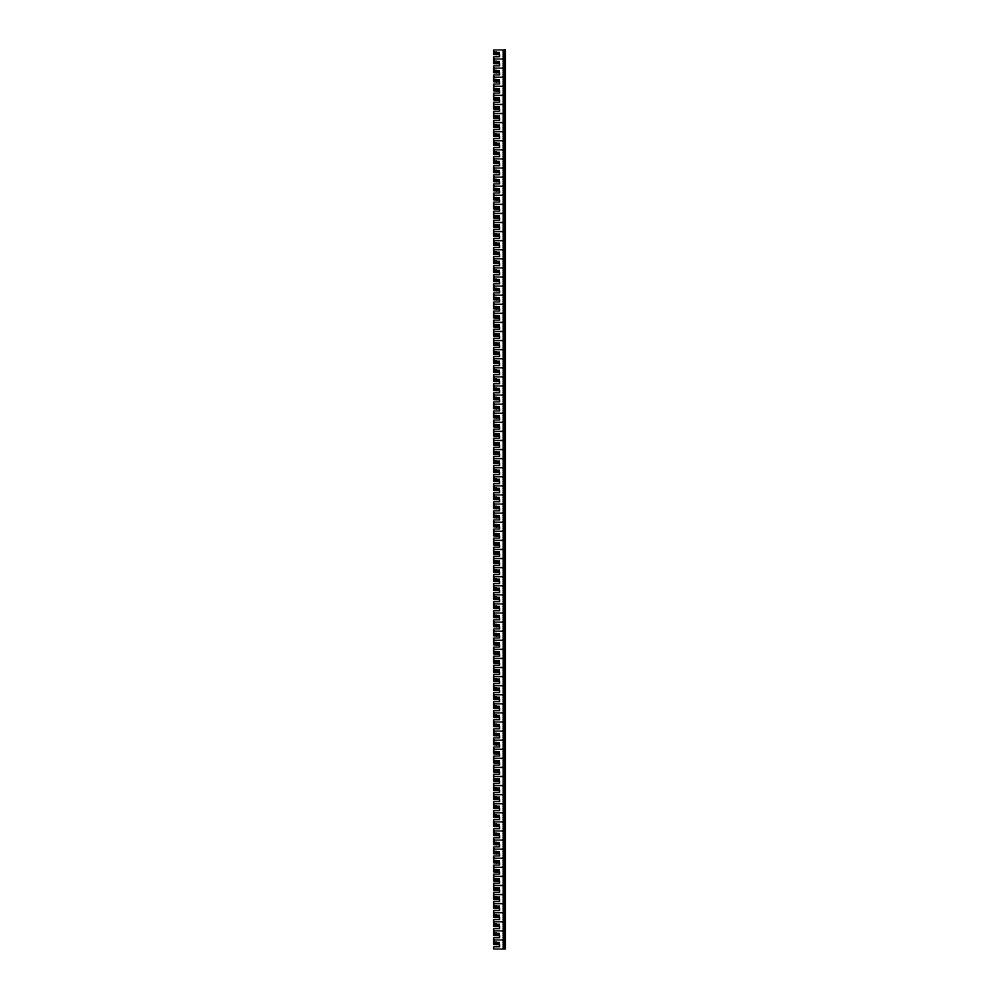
<?xml version="1.0" encoding="UTF-8"?>
<svg xmlns="http://www.w3.org/2000/svg" width="999" height="999" viewBox="0 0 999 999"><rect width="100%" height="100%" fill="white"/><g stroke="black" fill="none" stroke-linecap="round" stroke-linejoin="round"><path stroke-width="1.5" d="M493.681 52.223L496.59 52.223L496.59 54.495M493.681 59.028L505.319 59.028M493.681 61.301L496.59 61.301L496.59 63.574M493.681 68.119L505.319 68.119M493.681 70.38L496.59 70.38L496.59 72.652M493.681 77.198L505.319 77.198M493.681 79.47L496.59 79.47L496.59 81.731M493.681 86.276L505.319 86.276M493.681 88.549L496.59 88.549L496.59 90.822M493.681 95.355L505.319 95.355M493.681 97.627L496.59 97.627L496.59 99.9M493.681 104.445L505.319 104.445M493.681 106.706L496.59 106.706L496.59 108.978M493.681 113.524L505.319 113.524M493.681 115.797L496.59 115.797L496.59 118.069M493.681 122.602L505.319 122.602M493.681 124.875L496.59 124.875L496.59 127.148M493.681 131.681L505.319 131.681M493.681 133.953L496.59 133.953L496.59 136.226M493.681 140.772L505.319 140.772M493.681 143.044L496.59 143.044L496.59 145.305M493.681 149.85L505.319 149.85M493.681 152.123L496.59 152.123L496.59 154.395M493.681 158.928L505.319 158.928M493.681 161.201L496.59 161.201L496.59 163.474M493.681 168.019L505.319 168.019M493.681 170.28L496.59 170.28L496.59 172.552M493.681 177.098L505.319 177.098M493.681 179.37L496.59 179.37L496.59 181.631M493.681 186.176L505.319 186.176M493.681 188.449L496.59 188.449L496.59 190.722M493.681 195.255L505.319 195.255M493.681 197.527L496.59 197.527L496.59 199.8M493.681 204.345L505.319 204.345M493.681 206.606L496.59 206.606L496.59 208.878M493.681 213.424L505.319 213.424M493.681 215.697L496.59 215.697L496.59 217.969M493.681 222.502L505.319 222.502M493.681 224.775L496.59 224.775L496.59 227.048M493.681 231.581L505.319 231.581M493.681 233.853L496.59 233.853L496.59 236.126M493.681 240.672L505.319 240.672M493.681 242.944L496.59 242.944L496.59 245.205M493.681 249.75L505.319 249.75M493.681 252.023L496.59 252.023L496.59 254.295M493.681 258.828L505.319 258.828M493.681 261.101L496.59 261.101L496.59 263.374M493.681 267.919L505.319 267.919M493.681 270.18L496.59 270.18L496.59 272.452M493.681 276.998L505.319 276.998M493.681 279.27L496.59 279.27L496.59 281.531M493.681 286.076L505.319 286.076M493.681 288.349L496.59 288.349L496.59 290.622M493.681 295.155L505.319 295.155M493.681 297.427L496.59 297.427L496.59 299.7M493.681 304.245L505.319 304.245M493.681 306.506L496.59 306.506L496.59 308.778M493.681 313.324L505.319 313.324M493.681 315.597L496.59 315.597L496.59 317.869M493.681 322.402L505.319 322.402M493.681 324.675L496.59 324.675L496.59 326.948M493.681 331.481L505.319 331.481M493.681 333.753L496.59 333.753L496.59 336.026M493.681 340.572L505.319 340.572M493.681 342.844L496.59 342.844L496.59 345.105M493.681 349.65L505.319 349.65M493.681 351.923L496.59 351.923L496.59 354.195M493.681 358.728L505.319 358.728M493.681 361.001L496.59 361.001L496.59 363.274M493.681 367.819L505.319 367.819M493.681 370.08L496.59 370.08L496.59 372.352M493.681 376.898L505.319 376.898M493.681 379.17L496.59 379.17L496.59 381.431M493.681 385.976L505.319 385.976M493.681 388.249L496.59 388.249L496.59 390.522M493.681 395.055L505.319 395.055M493.681 397.327L496.59 397.327L496.59 399.6M493.681 404.145L505.319 404.145M493.681 406.406L496.59 406.406L496.59 408.678M493.681 413.224L505.319 413.224M493.681 415.497L496.59 415.497L496.59 417.769M493.681 422.302L505.319 422.302M493.681 424.575L496.59 424.575L496.59 426.848M493.681 431.381L505.319 431.381M493.681 433.653L496.59 433.653L496.59 435.926M493.681 440.472L505.319 440.472M493.681 442.744L496.59 442.744L496.59 445.005M493.681 449.55L505.319 449.55M493.681 451.823L496.59 451.823L496.59 454.095M493.681 458.628L505.319 458.628M493.681 460.901L496.59 460.901L496.59 463.174M493.681 467.719L505.319 467.719M493.681 469.98L496.59 469.98L496.59 472.252M493.681 476.798L505.319 476.798M493.681 479.07L496.59 479.07L496.59 481.331M493.681 485.876L505.319 485.876M493.681 488.149L496.59 488.149L496.59 490.422M493.681 494.955L505.319 494.955M493.681 497.227L496.59 497.227L496.59 499.5M493.681 504.045L505.319 504.045M493.681 506.306L496.59 506.306L496.59 508.578M493.681 513.124L505.319 513.124M493.681 515.397L496.59 515.397L496.59 517.669M493.681 522.202L505.319 522.202M493.681 524.475L496.59 524.475L496.59 526.748M493.681 531.281L505.319 531.281M493.681 533.553L496.59 533.553L496.59 535.826M493.681 540.372L505.319 540.372M493.681 542.644L496.59 542.644L496.59 544.905M493.681 549.45L505.319 549.45M493.681 551.723L496.59 551.723L496.59 553.995M493.681 558.528L505.319 558.528M493.681 560.801L496.59 560.801L496.59 563.074M493.681 567.619L505.319 567.619M493.681 569.88L496.59 569.88L496.59 572.152M493.681 576.698L505.319 576.698M493.681 578.97L496.59 578.97L496.59 581.231M493.681 585.776L505.319 585.776M493.681 588.049L496.59 588.049L496.59 590.322M493.681 594.855L505.319 594.855M493.681 597.127L496.59 597.127L496.59 599.4M493.681 603.945L505.319 603.945M493.681 606.206L496.59 606.206L496.59 608.478M493.681 613.024L505.319 613.024M493.681 615.297L496.59 615.297L496.59 617.569M493.681 622.102L505.319 622.102M493.681 624.375L496.59 624.375L496.59 626.648M493.681 631.181L505.319 631.181M493.681 633.453L496.59 633.453L496.59 635.726M493.681 640.272L505.319 640.272M493.681 642.544L496.59 642.544L496.59 644.805M493.681 649.35L505.319 649.35M493.681 651.623L496.59 651.623L496.59 653.895M493.681 658.428L505.319 658.428M493.681 660.701L496.59 660.701L496.59 662.974M493.681 667.519L505.319 667.519M493.681 669.78L496.59 669.78L496.59 672.052M493.681 676.598L505.319 676.598M493.681 678.87L496.59 678.87L496.59 681.131M493.681 685.676L505.319 685.676M493.681 687.949L496.59 687.949L496.59 690.222M493.681 694.755L505.319 694.755M493.681 697.027L496.59 697.027L496.59 699.3M493.681 703.845L505.319 703.845M493.681 706.106L496.59 706.106L496.59 708.378M493.681 712.924L505.319 712.924M493.681 715.197L496.59 715.197L496.59 717.469M493.681 722.002L505.319 722.002M493.681 724.275L496.59 724.275L496.59 726.548M493.681 731.081L505.319 731.081M493.681 733.353L496.59 733.353L496.59 735.626M493.681 740.172L505.319 740.172M493.681 742.444L496.59 742.444L496.59 744.705M493.681 749.25L505.319 749.25M493.681 751.523L496.59 751.523L496.59 753.795M493.681 758.328L505.319 758.328M493.681 760.601L496.59 760.601L496.59 762.874M493.681 767.419L505.319 767.419M493.681 769.68L496.59 769.68L496.59 771.952M493.681 776.498L505.319 776.498M493.681 778.77L496.59 778.77L496.59 781.031M493.681 785.576L505.319 785.576M493.681 787.849L496.59 787.849L496.59 790.122M493.681 794.655L505.319 794.655M493.681 796.927L496.59 796.927L496.59 799.2M493.681 803.745L505.319 803.745M493.681 806.006L496.59 806.006L496.59 808.278M493.681 812.824L505.319 812.824M493.681 815.097L496.59 815.097L496.59 817.369M493.681 821.902L505.319 821.902M493.681 824.175L496.59 824.175L496.59 826.448M493.681 830.981L505.319 830.981M493.681 833.253L496.59 833.253L496.59 835.526M493.681 840.072L505.319 840.072M493.681 842.344L496.59 842.344L496.59 844.605M493.681 849.15L505.319 849.15M493.681 851.423L496.59 851.423L496.59 853.695M493.681 858.228L505.319 858.228M493.681 860.501L496.59 860.501L496.59 862.774M493.681 867.319L505.319 867.319M493.681 869.58L496.59 869.58L496.59 871.852M493.681 876.398L505.319 876.398M493.681 878.67L496.59 878.67L496.59 880.931M493.681 885.476L505.319 885.476M493.681 887.749L496.59 887.749L496.59 890.022M493.681 894.555L505.319 894.555M493.681 896.827L496.59 896.827L496.59 899.1M493.681 903.645L505.319 903.645M493.681 905.906L496.59 905.906L496.59 908.178M493.681 912.724L505.319 912.724M493.681 914.997L496.59 914.997L496.59 917.269M493.681 921.802L505.319 921.802M493.681 924.075L496.59 924.075L496.59 926.348M493.681 930.881L505.319 930.881M493.681 933.153L496.59 933.153L496.59 935.426M493.681 939.972L505.319 939.972M493.681 942.244L496.59 942.244L496.59 944.505M505.319 49.95L493.681 49.95L493.681 54.495L499.5 54.495L499.5 56.756L493.681 56.756L493.681 63.574L499.5 63.574L499.5 65.847L493.681 65.847L493.681 72.652L499.5 72.652L499.5 74.925L493.681 74.925L493.681 81.731L499.5 81.731L499.5 84.003L493.681 84.003L493.681 90.822L499.5 90.822L499.5 93.094L493.681 93.094L493.681 99.9L499.5 99.9L499.5 102.173L493.681 102.173L493.681 108.978L499.5 108.978L499.5 111.251L493.681 111.251L493.681 118.069L499.5 118.069L499.5 120.33L493.681 120.33L493.681 127.148L499.5 127.148L499.5 129.42L493.681 129.42L493.681 136.226L499.5 136.226L499.5 138.499L493.681 138.499L493.681 145.305L499.5 145.305L499.5 147.577L493.681 147.577L493.681 154.395L499.5 154.395L499.5 156.656L493.681 156.656L493.681 163.474L499.5 163.474L499.5 165.747L493.681 165.747L493.681 172.552L499.5 172.552L499.5 174.825L493.681 174.825L493.681 181.631L499.5 181.631L499.5 183.903L493.681 183.903L493.681 190.722L499.5 190.722L499.5 192.994L493.681 192.994L493.681 199.8L499.5 199.8L499.5 202.073L493.681 202.073L493.681 208.878L499.5 208.878L499.5 211.151L493.681 211.151L493.681 217.969L499.5 217.969L499.5 220.23L493.681 220.23L493.681 227.048L499.5 227.048L499.5 229.32L493.681 229.32L493.681 236.126L499.5 236.126L499.5 238.399L493.681 238.399L493.681 245.205L499.5 245.205L499.5 247.477L493.681 247.477L493.681 254.295L499.5 254.295L499.5 256.556L493.681 256.556L493.681 263.374L499.5 263.374L499.5 265.647L493.681 265.647L493.681 272.452L499.5 272.452L499.5 274.725L493.681 274.725L493.681 281.531L499.5 281.531L499.5 283.803L493.681 283.803L493.681 290.622L499.5 290.622L499.5 292.894L493.681 292.894L493.681 299.7L499.5 299.7L499.5 301.973L493.681 301.973L493.681 308.778L499.5 308.778L499.5 311.051L493.681 311.051L493.681 317.869L499.5 317.869L499.5 320.13L493.681 320.13L493.681 326.948L499.5 326.948L499.5 329.22L493.681 329.22L493.681 336.026L499.5 336.026L499.5 338.299L493.681 338.299L493.681 345.105L499.5 345.105L499.5 347.377L493.681 347.377L493.681 354.195L499.5 354.195L499.5 356.456L493.681 356.456L493.681 363.274L499.5 363.274L499.5 365.547L493.681 365.547L493.681 372.352L499.5 372.352L499.5 374.625L493.681 374.625L493.681 381.431L499.5 381.431L499.5 383.703L493.681 383.703L493.681 390.522L499.5 390.522L499.5 392.794L493.681 392.794L493.681 399.6L499.5 399.6L499.5 401.873L493.681 401.873L493.681 408.678L499.5 408.678L499.5 410.951L493.681 410.951L493.681 417.769L499.5 417.769L499.5 420.03L493.681 420.03L493.681 426.848L499.5 426.848L499.5 429.12L493.681 429.12L493.681 435.926L499.5 435.926L499.5 438.199L493.681 438.199L493.681 445.005L499.5 445.005L499.5 447.277L493.681 447.277L493.681 454.095L499.5 454.095L499.5 456.356L493.681 456.356L493.681 463.174L499.5 463.174L499.5 465.447L493.681 465.447L493.681 472.252L499.5 472.252L499.5 474.525L493.681 474.525L493.681 481.331L499.5 481.331L499.5 483.603L493.681 483.603L493.681 490.422L499.5 490.422L499.5 492.694L493.681 492.694L493.681 499.5L499.5 499.5L499.5 501.773L493.681 501.773L493.681 508.578L499.5 508.578L499.5 510.851L493.681 510.851L493.681 517.669L499.5 517.669L499.5 519.93L493.681 519.93L493.681 526.748L499.5 526.748L499.5 529.02L493.681 529.02L493.681 535.826L499.5 535.826L499.5 538.099L493.681 538.099L493.681 544.905L499.5 544.905L499.5 547.177L493.681 547.177L493.681 553.995L499.5 553.995L499.5 556.256L493.681 556.256L493.681 563.074L499.5 563.074L499.5 565.347L493.681 565.347L493.681 572.152L499.5 572.152L499.5 574.425L493.681 574.425L493.681 581.231L499.5 581.231L499.5 583.503L493.681 583.503L493.681 590.322L499.5 590.322L499.5 592.594L493.681 592.594L493.681 599.4L499.5 599.4L499.5 601.673L493.681 601.673L493.681 608.478L499.5 608.478L499.5 610.751L493.681 610.751L493.681 617.569L499.5 617.569L499.5 619.83L493.681 619.83L493.681 626.648L499.5 626.648L499.5 628.92L493.681 628.92L493.681 635.726L499.5 635.726L499.5 637.999L493.681 637.999L493.681 644.805L499.5 644.805L499.5 647.077L493.681 647.077L493.681 653.895L499.5 653.895L499.5 656.156L493.681 656.156L493.681 662.974L499.5 662.974L499.5 665.247L493.681 665.247L493.681 672.052L499.5 672.052L499.5 674.325L493.681 674.325L493.681 681.131L499.5 681.131L499.5 683.403L493.681 683.403L493.681 690.222L499.5 690.222L499.5 692.494L493.681 692.494L493.681 699.3L499.5 699.3L499.5 701.573L493.681 701.573L493.681 708.378L499.5 708.378L499.5 710.651L493.681 710.651L493.681 717.469L499.5 717.469L499.5 719.73L493.681 719.73L493.681 726.548L499.5 726.548L499.5 728.82L493.681 728.82L493.681 735.626L499.5 735.626L499.5 737.899L493.681 737.899L493.681 744.705L499.5 744.705L499.5 746.977L493.681 746.977L493.681 753.795L499.5 753.795L499.5 756.056L493.681 756.056L493.681 762.874L499.5 762.874L499.5 765.147L493.681 765.147L493.681 771.952L499.5 771.952L499.5 774.225L493.681 774.225L493.681 781.031L499.5 781.031L499.5 783.303L493.681 783.303L493.681 790.122L499.5 790.122L499.5 792.394L493.681 792.394L493.681 799.2L499.5 799.2L499.5 801.473L493.681 801.473L493.681 808.278L499.5 808.278L499.5 810.551L493.681 810.551L493.681 817.369L499.5 817.369L499.5 819.63L493.681 819.63L493.681 826.448L499.5 826.448L499.5 828.72L493.681 828.72L493.681 835.526L499.5 835.526L499.5 837.799L493.681 837.799L493.681 844.605L499.5 844.605L499.5 846.877L493.681 846.877L493.681 853.695L499.5 853.695L499.5 855.956L493.681 855.956L493.681 862.774L499.5 862.774L499.5 865.047L493.681 865.047L493.681 871.852L499.5 871.852L499.5 874.125L493.681 874.125L493.681 880.931L499.5 880.931L499.5 883.203L493.681 883.203L493.681 890.022L499.5 890.022L499.5 892.294L493.681 892.294L493.681 899.1L499.5 899.1L499.5 901.373L493.681 901.373L493.681 908.178L499.5 908.178L499.5 910.451L493.681 910.451L493.681 917.269L499.5 917.269L499.5 919.53L493.681 919.53L493.681 926.348L499.5 926.348L499.5 928.62L493.681 928.62L493.681 935.426L499.5 935.426L499.5 937.699L493.681 937.699L493.681 944.505L499.5 944.505L499.5 946.777L493.681 946.777L493.681 949.05L505.319 949.05L505.319 49.95M504.52 50.749L503.209 50.749L503.209 52.223L504.52 52.223L504.52 50.749M496.328 52.485L493.956 52.485L493.956 54.221L496.328 54.221L496.328 52.485M499.238 52.485L496.865 52.485L496.865 54.221L499.238 54.221L499.238 52.485M504.495 52.772L503.221 52.772L503.221 54.208L504.495 54.208L504.495 52.772M504.495 54.783L503.221 54.783L503.221 56.206L504.495 56.206L504.495 54.783M504.495 56.781L503.221 56.781L503.221 58.217L504.495 58.217L504.495 56.781M504.52 59.828L503.209 59.828L503.209 61.301L504.52 61.301L504.52 59.828M496.328 61.563L493.956 61.563L493.956 63.312L496.328 63.312L496.328 61.563M499.238 61.563L496.865 61.563L496.865 63.312L499.238 63.312L499.238 61.563M504.495 61.851L503.221 61.851L503.221 63.287L504.495 63.287L504.495 61.851M504.495 63.861L503.221 63.861L503.221 65.285L504.495 65.285L504.495 63.861M504.495 65.859L503.221 65.859L503.221 67.295L504.495 67.295L504.495 65.859M504.52 68.906L503.209 68.906L503.209 70.38L504.52 70.38L504.52 68.906M496.328 70.654L493.956 70.654L493.956 72.39L496.328 72.39L496.328 70.654M499.238 70.654L496.865 70.654L496.865 72.39L499.238 72.39L499.238 70.654M504.495 70.941L503.221 70.941L503.221 72.365L504.495 72.365L504.495 70.941M504.495 72.939L503.221 72.939L503.221 74.376L504.495 74.376L504.495 72.939M504.495 74.95L503.221 74.95L503.221 76.374L504.495 76.374L504.495 74.95M504.52 77.997L503.209 77.997L503.209 79.47L504.52 79.47L504.52 77.997M496.328 79.733L493.956 79.733L493.956 81.468L496.328 81.468L496.328 79.733M499.238 79.733L496.865 79.733L496.865 81.468L499.238 81.468L499.238 79.733M504.495 80.02L503.221 80.02L503.221 81.443L504.495 81.443L504.495 80.02M504.495 82.018L503.221 82.018L503.221 83.454L504.495 83.454L504.495 82.018M504.495 84.028L503.221 84.028L503.221 85.464L504.495 85.464L504.495 84.028M504.52 87.075L503.209 87.075L503.209 88.549L504.52 88.549L504.52 87.075M496.328 88.811L493.956 88.811L493.956 90.547L496.328 90.547L496.328 88.811M499.238 88.811L496.865 88.811L496.865 90.547L499.238 90.547L499.238 88.811M504.495 89.098L503.221 89.098L503.221 90.534L504.495 90.534L504.495 89.098M504.495 91.109L503.221 91.109L503.221 92.532L504.495 92.532L504.495 91.109M504.495 93.107L503.221 93.107L503.221 94.543L504.495 94.543L504.495 93.107M504.52 96.154L503.209 96.154L503.209 97.627L504.52 97.627L504.52 96.154M496.328 97.89L493.956 97.89L493.956 99.638L496.328 99.638L496.328 97.89M499.238 97.89L496.865 97.89L496.865 99.638L499.238 99.638L499.238 97.89M504.495 98.177L503.221 98.177L503.221 99.613L504.495 99.613L504.495 98.177M504.495 100.187L503.221 100.187L503.221 101.623L504.495 101.623L504.495 100.187M504.495 102.185L503.221 102.185L503.221 103.621L504.495 103.621L504.495 102.185M504.52 105.245L503.209 105.245L503.209 106.706L504.52 106.706L504.52 105.245M496.328 106.98L493.956 106.98L493.956 108.716L496.328 108.716L496.328 106.98M499.238 106.98L496.865 106.98L496.865 108.716L499.238 108.716L499.238 106.98M504.495 107.268L503.221 107.268L503.221 108.691L504.495 108.691L504.495 107.268M504.495 109.266L503.221 109.266L503.221 110.702L504.495 110.702L504.495 109.266M504.495 111.276L503.221 111.276L503.221 112.7L504.495 112.7L504.495 111.276M504.52 114.323L503.209 114.323L503.209 115.797L504.52 115.797L504.52 114.323M496.328 116.059L493.956 116.059L493.956 117.795L496.328 117.795L496.328 116.059M499.238 116.059L496.865 116.059L496.865 117.795L499.238 117.795L499.238 116.059M504.495 116.346L503.221 116.346L503.221 117.782L504.495 117.782L504.495 116.346M504.495 118.357L503.221 118.357L503.221 119.78L504.495 119.78L504.495 118.357M504.495 120.355L503.221 120.355L503.221 121.791L504.495 121.791L504.495 120.355M504.52 123.401L503.209 123.401L503.209 124.875L504.52 124.875L504.52 123.401M496.328 125.137L493.956 125.137L493.956 126.885L496.328 126.885L496.328 125.137M499.238 125.137L496.865 125.137L496.865 126.885L499.238 126.885L499.238 125.137M504.495 125.424L503.221 125.424L503.221 126.861L504.495 126.861L504.495 125.424M504.495 127.435L503.221 127.435L503.221 128.859L504.495 128.859L504.495 127.435M504.495 129.433L503.221 129.433L503.221 130.869L504.495 130.869L504.495 129.433M504.52 132.48L503.209 132.48L503.209 133.953L504.52 133.953L504.52 132.48M496.328 134.228L493.956 134.228L493.956 135.964L496.328 135.964L496.328 134.228M499.238 134.228L496.865 134.228L496.865 135.964L499.238 135.964L499.238 134.228M504.495 134.515L503.221 134.515L503.221 135.939L504.495 135.939L504.495 134.515M504.495 136.513L503.221 136.513L503.221 137.949L504.495 137.949L504.495 136.513M504.495 138.524L503.221 138.524L503.221 139.947L504.495 139.947L504.495 138.524M504.52 141.571L503.209 141.571L503.209 143.044L504.52 143.044L504.52 141.571M496.328 143.307L493.956 143.307L493.956 145.042L496.328 145.042L496.328 143.307M499.238 143.307L496.865 143.307L496.865 145.042L499.238 145.042L499.238 143.307M504.495 143.594L503.221 143.594L503.221 145.017L504.495 145.017L504.495 143.594M504.495 145.592L503.221 145.592L503.221 147.028L504.495 147.028L504.495 145.592M504.495 147.602L503.221 147.602L503.221 149.026L504.495 149.026L504.495 147.602M504.52 150.649L503.209 150.649L503.209 152.123L504.52 152.123L504.52 150.649M496.328 152.385L493.956 152.385L493.956 154.121L496.328 154.121L496.328 152.385M499.238 152.385L496.865 152.385L496.865 154.121L499.238 154.121L499.238 152.385M504.495 152.672L503.221 152.672L503.221 154.108L504.495 154.108L504.495 152.672M504.495 154.683L503.221 154.683L503.221 156.106L504.495 156.106L504.495 154.683M504.495 156.681L503.221 156.681L503.221 158.117L504.495 158.117L504.495 156.681M504.52 159.728L503.209 159.728L503.209 161.201L504.52 161.201L504.52 159.728M496.328 161.463L493.956 161.463L493.956 163.212L496.328 163.212L496.328 161.463M499.238 161.463L496.865 161.463L496.865 163.212L499.238 163.212L499.238 161.463M504.495 161.751L503.221 161.751L503.221 163.187L504.495 163.187L504.495 161.751M504.495 163.761L503.221 163.761L503.221 165.185L504.495 165.185L504.495 163.761M504.495 165.759L503.221 165.759L503.221 167.195L504.495 167.195L504.495 165.759M504.52 168.806L503.209 168.806L503.209 170.28L504.52 170.28L504.52 168.806M496.328 170.554L493.956 170.554L493.956 172.29L496.328 172.29L496.328 170.554M499.238 170.554L496.865 170.554L496.865 172.29L499.238 172.29L499.238 170.554M504.495 170.841L503.221 170.841L503.221 172.265L504.495 172.265L504.495 170.841M504.495 172.839L503.221 172.839L503.221 174.276L504.495 174.276L504.495 172.839M504.495 174.85L503.221 174.85L503.221 176.274L504.495 176.274L504.495 174.85M504.52 177.897L503.209 177.897L503.209 179.37L504.52 179.37L504.52 177.897M496.328 179.633L493.956 179.633L493.956 181.368L496.328 181.368L496.328 179.633M499.238 179.633L496.865 179.633L496.865 181.368L499.238 181.368L499.238 179.633M504.495 179.92L503.221 179.92L503.221 181.343L504.495 181.343L504.495 179.92M504.495 181.918L503.221 181.918L503.221 183.354L504.495 183.354L504.495 181.918M504.495 183.928L503.221 183.928L503.221 185.364L504.495 185.364L504.495 183.928M504.52 186.975L503.209 186.975L503.209 188.449L504.52 188.449L504.52 186.975M496.328 188.711L493.956 188.711L493.956 190.447L496.328 190.447L496.328 188.711M499.238 188.711L496.865 188.711L496.865 190.447L499.238 190.447L499.238 188.711M504.495 188.998L503.221 188.998L503.221 190.434L504.495 190.434L504.495 188.998M504.495 191.009L503.221 191.009L503.221 192.432L504.495 192.432L504.495 191.009M504.495 193.007L503.221 193.007L503.221 194.443L504.495 194.443L504.495 193.007M504.52 196.054L503.209 196.054L503.209 197.527L504.52 197.527L504.52 196.054M496.328 197.79L493.956 197.79L493.956 199.538L496.328 199.538L496.328 197.79M499.238 197.79L496.865 197.79L496.865 199.538L499.238 199.538L499.238 197.79M504.495 198.077L503.221 198.077L503.221 199.513L504.495 199.513L504.495 198.077M504.495 200.087L503.221 200.087L503.221 201.523L504.495 201.523L504.495 200.087M504.495 202.085L503.221 202.085L503.221 203.521L504.495 203.521L504.495 202.085M504.52 205.145L503.209 205.145L503.209 206.606L504.52 206.606L504.52 205.145M496.328 206.88L493.956 206.88L493.956 208.616L496.328 208.616L496.328 206.88M499.238 206.88L496.865 206.88L496.865 208.616L499.238 208.616L499.238 206.88M504.495 207.168L503.221 207.168L503.221 208.591L504.495 208.591L504.495 207.168M504.495 209.166L503.221 209.166L503.221 210.602L504.495 210.602L504.495 209.166M504.495 211.176L503.221 211.176L503.221 212.6L504.495 212.6L504.495 211.176M504.52 214.223L503.209 214.223L503.209 215.697L504.52 215.697L504.52 214.223M496.328 215.959L493.956 215.959L493.956 217.695L496.328 217.695L496.328 215.959M499.238 215.959L496.865 215.959L496.865 217.695L499.238 217.695L499.238 215.959M504.495 216.246L503.221 216.246L503.221 217.682L504.495 217.682L504.495 216.246M504.495 218.257L503.221 218.257L503.221 219.68L504.495 219.68L504.495 218.257M504.495 220.255L503.221 220.255L503.221 221.691L504.495 221.691L504.495 220.255M504.52 223.301L503.209 223.301L503.209 224.775L504.52 224.775L504.52 223.301M496.328 225.037L493.956 225.037L493.956 226.785L496.328 226.785L496.328 225.037M499.238 225.037L496.865 225.037L496.865 226.785L499.238 226.785L499.238 225.037M504.495 225.324L503.221 225.324L503.221 226.761L504.495 226.761L504.495 225.324M504.495 227.335L503.221 227.335L503.221 228.759L504.495 228.759L504.495 227.335M504.495 229.333L503.221 229.333L503.221 230.769L504.495 230.769L504.495 229.333M504.52 232.38L503.209 232.38L503.209 233.853L504.52 233.853L504.52 232.38M496.328 234.128L493.956 234.128L493.956 235.864L496.328 235.864L496.328 234.128M499.238 234.128L496.865 234.128L496.865 235.864L499.238 235.864L499.238 234.128M504.495 234.415L503.221 234.415L503.221 235.839L504.495 235.839L504.495 234.415M504.495 236.413L503.221 236.413L503.221 237.849L504.495 237.849L504.495 236.413M504.495 238.424L503.221 238.424L503.221 239.847L504.495 239.847L504.495 238.424M504.52 241.471L503.209 241.471L503.209 242.944L504.52 242.944L504.52 241.471M496.328 243.207L493.956 243.207L493.956 244.942L496.328 244.942L496.328 243.207M499.238 243.207L496.865 243.207L496.865 244.942L499.238 244.942L499.238 243.207M504.495 243.494L503.221 243.494L503.221 244.917L504.495 244.917L504.495 243.494M504.495 245.492L503.221 245.492L503.221 246.928L504.495 246.928L504.495 245.492M504.495 247.502L503.221 247.502L503.221 248.926L504.495 248.926L504.495 247.502M504.52 250.549L503.209 250.549L503.209 252.023L504.52 252.023L504.52 250.549M496.328 252.285L493.956 252.285L493.956 254.021L496.328 254.021L496.328 252.285M499.238 252.285L496.865 252.285L496.865 254.021L499.238 254.021L499.238 252.285M504.495 252.572L503.221 252.572L503.221 254.008L504.495 254.008L504.495 252.572M504.495 254.583L503.221 254.583L503.221 256.006L504.495 256.006L504.495 254.583M504.495 256.581L503.221 256.581L503.221 258.017L504.495 258.017L504.495 256.581M504.52 259.628L503.209 259.628L503.209 261.101L504.52 261.101L504.52 259.628M496.328 261.363L493.956 261.363L493.956 263.112L496.328 263.112L496.328 261.363M499.238 261.363L496.865 261.363L496.865 263.112L499.238 263.112L499.238 261.363M504.495 261.651L503.221 261.651L503.221 263.087L504.495 263.087L504.495 261.651M504.495 263.661L503.221 263.661L503.221 265.085L504.495 265.085L504.495 263.661M504.495 265.659L503.221 265.659L503.221 267.095L504.495 267.095L504.495 265.659M504.52 268.706L503.209 268.706L503.209 270.18L504.52 270.18L504.52 268.706M496.328 270.454L493.956 270.454L493.956 272.19L496.328 272.19L496.328 270.454M499.238 270.454L496.865 270.454L496.865 272.19L499.238 272.19L499.238 270.454M504.495 270.741L503.221 270.741L503.221 272.165L504.495 272.165L504.495 270.741M504.495 272.739L503.221 272.739L503.221 274.176L504.495 274.176L504.495 272.739M504.495 274.75L503.221 274.75L503.221 276.174L504.495 276.174L504.495 274.75M504.52 277.797L503.209 277.797L503.209 279.27L504.52 279.27L504.52 277.797M496.328 279.533L493.956 279.533L493.956 281.268L496.328 281.268L496.328 279.533M499.238 279.533L496.865 279.533L496.865 281.268L499.238 281.268L499.238 279.533M504.495 279.82L503.221 279.82L503.221 281.243L504.495 281.243L504.495 279.82M504.495 281.818L503.221 281.818L503.221 283.254L504.495 283.254L504.495 281.818M504.495 283.828L503.221 283.828L503.221 285.264L504.495 285.264L504.495 283.828M504.52 286.875L503.209 286.875L503.209 288.349L504.52 288.349L504.52 286.875M496.328 288.611L493.956 288.611L493.956 290.347L496.328 290.347L496.328 288.611M499.238 288.611L496.865 288.611L496.865 290.347L499.238 290.347L499.238 288.611M504.495 288.898L503.221 288.898L503.221 290.334L504.495 290.334L504.495 288.898M504.495 290.909L503.221 290.909L503.221 292.332L504.495 292.332L504.495 290.909M504.495 292.907L503.221 292.907L503.221 294.343L504.495 294.343L504.495 292.907M504.52 295.954L503.209 295.954L503.209 297.427L504.52 297.427L504.52 295.954M496.328 297.69L493.956 297.69L493.956 299.438L496.328 299.438L496.328 297.69M499.238 297.69L496.865 297.69L496.865 299.438L499.238 299.438L499.238 297.69M504.495 297.977L503.221 297.977L503.221 299.413L504.495 299.413L504.495 297.977M504.495 299.987L503.221 299.987L503.221 301.423L504.495 301.423L504.495 299.987M504.495 301.985L503.221 301.985L503.221 303.421L504.495 303.421L504.495 301.985M504.52 305.045L503.209 305.045L503.209 306.506L504.52 306.506L504.52 305.045M496.328 306.78L493.956 306.78L493.956 308.516L496.328 308.516L496.328 306.78M499.238 306.78L496.865 306.78L496.865 308.516L499.238 308.516L499.238 306.78M504.495 307.068L503.221 307.068L503.221 308.491L504.495 308.491L504.495 307.068M504.495 309.066L503.221 309.066L503.221 310.502L504.495 310.502L504.495 309.066M504.495 311.076L503.221 311.076L503.221 312.5L504.495 312.5L504.495 311.076M504.52 314.123L503.209 314.123L503.209 315.597L504.52 315.597L504.52 314.123M496.328 315.859L493.956 315.859L493.956 317.595L496.328 317.595L496.328 315.859M499.238 315.859L496.865 315.859L496.865 317.595L499.238 317.595L499.238 315.859M504.495 316.146L503.221 316.146L503.221 317.582L504.495 317.582L504.495 316.146M504.495 318.157L503.221 318.157L503.221 319.58L504.495 319.58L504.495 318.157M504.495 320.155L503.221 320.155L503.221 321.591L504.495 321.591L504.495 320.155M504.52 323.201L503.209 323.201L503.209 324.675L504.52 324.675L504.52 323.201M496.328 324.937L493.956 324.937L493.956 326.685L496.328 326.685L496.328 324.937M499.238 324.937L496.865 324.937L496.865 326.685L499.238 326.685L499.238 324.937M504.495 325.224L503.221 325.224L503.221 326.661L504.495 326.661L504.495 325.224M504.495 327.235L503.221 327.235L503.221 328.659L504.495 328.659L504.495 327.235M504.495 329.233L503.221 329.233L503.221 330.669L504.495 330.669L504.495 329.233M504.52 332.28L503.209 332.28L503.209 333.753L504.52 333.753L504.52 332.28M496.328 334.028L493.956 334.028L493.956 335.764L496.328 335.764L496.328 334.028M499.238 334.028L496.865 334.028L496.865 335.764L499.238 335.764L499.238 334.028M504.495 334.315L503.221 334.315L503.221 335.739L504.495 335.739L504.495 334.315M504.495 336.313L503.221 336.313L503.221 337.749L504.495 337.749L504.495 336.313M504.495 338.324L503.221 338.324L503.221 339.747L504.495 339.747L504.495 338.324M504.52 341.371L503.209 341.371L503.209 342.844L504.52 342.844L504.52 341.371M496.328 343.107L493.956 343.107L493.956 344.842L496.328 344.842L496.328 343.107M499.238 343.107L496.865 343.107L496.865 344.842L499.238 344.842L499.238 343.107M504.495 343.394L503.221 343.394L503.221 344.817L504.495 344.817L504.495 343.394M504.495 345.392L503.221 345.392L503.221 346.828L504.495 346.828L504.495 345.392M504.495 347.402L503.221 347.402L503.221 348.826L504.495 348.826L504.495 347.402M504.52 350.449L503.209 350.449L503.209 351.923L504.52 351.923L504.52 350.449M496.328 352.185L493.956 352.185L493.956 353.921L496.328 353.921L496.328 352.185M499.238 352.185L496.865 352.185L496.865 353.921L499.238 353.921L499.238 352.185M504.495 352.472L503.221 352.472L503.221 353.908L504.495 353.908L504.495 352.472M504.495 354.483L503.221 354.483L503.221 355.906L504.495 355.906L504.495 354.483M504.495 356.481L503.221 356.481L503.221 357.917L504.495 357.917L504.495 356.481M504.52 359.528L503.209 359.528L503.209 361.001L504.52 361.001L504.52 359.528M496.328 361.263L493.956 361.263L493.956 363.012L496.328 363.012L496.328 361.263M499.238 361.263L496.865 361.263L496.865 363.012L499.238 363.012L499.238 361.263M504.495 361.551L503.221 361.551L503.221 362.987L504.495 362.987L504.495 361.551M504.495 363.561L503.221 363.561L503.221 364.985L504.495 364.985L504.495 363.561M504.495 365.559L503.221 365.559L503.221 366.995L504.495 366.995L504.495 365.559M504.52 368.606L503.209 368.606L503.209 370.08L504.52 370.08L504.52 368.606M496.328 370.354L493.956 370.354L493.956 372.09L496.328 372.09L496.328 370.354M499.238 370.354L496.865 370.354L496.865 372.09L499.238 372.09L499.238 370.354M504.495 370.641L503.221 370.641L503.221 372.065L504.495 372.065L504.495 370.641M504.495 372.639L503.221 372.639L503.221 374.076L504.495 374.076L504.495 372.639M504.495 374.65L503.221 374.65L503.221 376.074L504.495 376.074L504.495 374.65M504.52 377.697L503.209 377.697L503.209 379.17L504.52 379.17L504.52 377.697M496.328 379.433L493.956 379.433L493.956 381.168L496.328 381.168L496.328 379.433M499.238 379.433L496.865 379.433L496.865 381.168L499.238 381.168L499.238 379.433M504.495 379.72L503.221 379.72L503.221 381.143L504.495 381.143L504.495 379.72M504.495 381.718L503.221 381.718L503.221 383.154L504.495 383.154L504.495 381.718M504.495 383.728L503.221 383.728L503.221 385.164L504.495 385.164L504.495 383.728M504.52 386.775L503.209 386.775L503.209 388.249L504.52 388.249L504.52 386.775M496.328 388.511L493.956 388.511L493.956 390.247L496.328 390.247L496.328 388.511M499.238 388.511L496.865 388.511L496.865 390.247L499.238 390.247L499.238 388.511M504.495 388.798L503.221 388.798L503.221 390.234L504.495 390.234L504.495 388.798M504.495 390.809L503.221 390.809L503.221 392.232L504.495 392.232L504.495 390.809M504.495 392.807L503.221 392.807L503.221 394.243L504.495 394.243L504.495 392.807M504.52 395.854L503.209 395.854L503.209 397.327L504.52 397.327L504.52 395.854M496.328 397.59L493.956 397.59L493.956 399.338L496.328 399.338L496.328 397.59M499.238 397.59L496.865 397.59L496.865 399.338L499.238 399.338L499.238 397.59M504.495 397.877L503.221 397.877L503.221 399.313L504.495 399.313L504.495 397.877M504.495 399.887L503.221 399.887L503.221 401.323L504.495 401.323L504.495 399.887M504.495 401.885L503.221 401.885L503.221 403.321L504.495 403.321L504.495 401.885M504.52 404.945L503.209 404.945L503.209 406.406L504.52 406.406L504.52 404.945M496.328 406.68L493.956 406.68L493.956 408.416L496.328 408.416L496.328 406.68M499.238 406.68L496.865 406.68L496.865 408.416L499.238 408.416L499.238 406.68M504.495 406.968L503.221 406.968L503.221 408.391L504.495 408.391L504.495 406.968M504.495 408.966L503.221 408.966L503.221 410.402L504.495 410.402L504.495 408.966M504.495 410.976L503.221 410.976L503.221 412.4L504.495 412.4L504.495 410.976M504.52 414.023L503.209 414.023L503.209 415.497L504.52 415.497L504.52 414.023M496.328 415.759L493.956 415.759L493.956 417.495L496.328 417.495L496.328 415.759M499.238 415.759L496.865 415.759L496.865 417.495L499.238 417.495L499.238 415.759M504.495 416.046L503.221 416.046L503.221 417.482L504.495 417.482L504.495 416.046M504.495 418.057L503.221 418.057L503.221 419.48L504.495 419.48L504.495 418.057M504.495 420.055L503.221 420.055L503.221 421.491L504.495 421.491L504.495 420.055M504.52 423.101L503.209 423.101L503.209 424.575L504.52 424.575L504.52 423.101M496.328 424.837L493.956 424.837L493.956 426.585L496.328 426.585L496.328 424.837M499.238 424.837L496.865 424.837L496.865 426.585L499.238 426.585L499.238 424.837M504.495 425.124L503.221 425.124L503.221 426.561L504.495 426.561L504.495 425.124M504.495 427.135L503.221 427.135L503.221 428.559L504.495 428.559L504.495 427.135M504.495 429.133L503.221 429.133L503.221 430.569L504.495 430.569L504.495 429.133M504.52 432.18L503.209 432.18L503.209 433.653L504.52 433.653L504.52 432.18M496.328 433.928L493.956 433.928L493.956 435.664L496.328 435.664L496.328 433.928M499.238 433.928L496.865 433.928L496.865 435.664L499.238 435.664L499.238 433.928M504.495 434.215L503.221 434.215L503.221 435.639L504.495 435.639L504.495 434.215M504.495 436.213L503.221 436.213L503.221 437.649L504.495 437.649L504.495 436.213M504.495 438.224L503.221 438.224L503.221 439.647L504.495 439.647L504.495 438.224M504.52 441.271L503.209 441.271L503.209 442.744L504.52 442.744L504.52 441.271M496.328 443.007L493.956 443.007L493.956 444.742L496.328 444.742L496.328 443.007M499.238 443.007L496.865 443.007L496.865 444.742L499.238 444.742L499.238 443.007M504.495 443.294L503.221 443.294L503.221 444.717L504.495 444.717L504.495 443.294M504.495 445.292L503.221 445.292L503.221 446.728L504.495 446.728L504.495 445.292M504.495 447.302L503.221 447.302L503.221 448.726L504.495 448.726L504.495 447.302M504.52 450.349L503.209 450.349L503.209 451.823L504.52 451.823L504.52 450.349M496.328 452.085L493.956 452.085L493.956 453.821L496.328 453.821L496.328 452.085M499.238 452.085L496.865 452.085L496.865 453.821L499.238 453.821L499.238 452.085M504.495 452.372L503.221 452.372L503.221 453.808L504.495 453.808L504.495 452.372M504.495 454.383L503.221 454.383L503.221 455.806L504.495 455.806L504.495 454.383M504.495 456.381L503.221 456.381L503.221 457.817L504.495 457.817L504.495 456.381M504.52 459.428L503.209 459.428L503.209 460.901L504.52 460.901L504.52 459.428M496.328 461.163L493.956 461.163L493.956 462.912L496.328 462.912L496.328 461.163M499.238 461.163L496.865 461.163L496.865 462.912L499.238 462.912L499.238 461.163M504.495 461.451L503.221 461.451L503.221 462.887L504.495 462.887L504.495 461.451M504.495 463.461L503.221 463.461L503.221 464.885L504.495 464.885L504.495 463.461M504.495 465.459L503.221 465.459L503.221 466.895L504.495 466.895L504.495 465.459M504.52 468.506L503.209 468.506L503.209 469.98L504.52 469.98L504.52 468.506M496.328 470.254L493.956 470.254L493.956 471.99L496.328 471.99L496.328 470.254M499.238 470.254L496.865 470.254L496.865 471.99L499.238 471.99L499.238 470.254M504.495 470.541L503.221 470.541L503.221 471.965L504.495 471.965L504.495 470.541M504.495 472.539L503.221 472.539L503.221 473.976L504.495 473.976L504.495 472.539M504.495 474.55L503.221 474.55L503.221 475.974L504.495 475.974L504.495 474.55M504.52 477.597L503.209 477.597L503.209 479.07L504.52 479.07L504.52 477.597M496.328 479.333L493.956 479.333L493.956 481.068L496.328 481.068L496.328 479.333M499.238 479.333L496.865 479.333L496.865 481.068L499.238 481.068L499.238 479.333M504.495 479.62L503.221 479.62L503.221 481.043L504.495 481.043L504.495 479.62M504.495 481.618L503.221 481.618L503.221 483.054L504.495 483.054L504.495 481.618M504.495 483.628L503.221 483.628L503.221 485.064L504.495 485.064L504.495 483.628M504.52 486.675L503.209 486.675L503.209 488.149L504.52 488.149L504.52 486.675M496.328 488.411L493.956 488.411L493.956 490.147L496.328 490.147L496.328 488.411M499.238 488.411L496.865 488.411L496.865 490.147L499.238 490.147L499.238 488.411M504.495 488.698L503.221 488.698L503.221 490.134L504.495 490.134L504.495 488.698M504.495 490.709L503.221 490.709L503.221 492.132L504.495 492.132L504.495 490.709M504.495 492.707L503.221 492.707L503.221 494.143L504.495 494.143L504.495 492.707M504.52 495.754L503.209 495.754L503.209 497.227L504.52 497.227L504.52 495.754M496.328 497.49L493.956 497.49L493.956 499.238L496.328 499.238L496.328 497.49M499.238 497.49L496.865 497.49L496.865 499.238L499.238 499.238L499.238 497.49M504.495 497.777L503.221 497.777L503.221 499.213L504.495 499.213L504.495 497.777M504.495 499.787L503.221 499.787L503.221 501.223L504.495 501.223L504.495 499.787M504.495 501.785L503.221 501.785L503.221 503.221L504.495 503.221L504.495 501.785M504.52 504.845L503.209 504.845L503.209 506.306L504.52 506.306L504.52 504.845M496.328 506.58L493.956 506.58L493.956 508.316L496.328 508.316L496.328 506.58M499.238 506.58L496.865 506.58L496.865 508.316L499.238 508.316L499.238 506.58M504.495 506.868L503.221 506.868L503.221 508.291L504.495 508.291L504.495 506.868M504.495 508.866L503.221 508.866L503.221 510.302L504.495 510.302L504.495 508.866M504.495 510.876L503.221 510.876L503.221 512.3L504.495 512.3L504.495 510.876M504.52 513.923L503.209 513.923L503.209 515.397L504.52 515.397L504.52 513.923M496.328 515.659L493.956 515.659L493.956 517.395L496.328 517.395L496.328 515.659M499.238 515.659L496.865 515.659L496.865 517.395L499.238 517.395L499.238 515.659M504.495 515.946L503.221 515.946L503.221 517.382L504.495 517.382L504.495 515.946M504.495 517.957L503.221 517.957L503.221 519.38L504.495 519.38L504.495 517.957M504.495 519.955L503.221 519.955L503.221 521.391L504.495 521.391L504.495 519.955M504.52 523.001L503.209 523.001L503.209 524.475L504.52 524.475L504.52 523.001M496.328 524.737L493.956 524.737L493.956 526.485L496.328 526.485L496.328 524.737M499.238 524.737L496.865 524.737L496.865 526.485L499.238 526.485L499.238 524.737M504.495 525.024L503.221 525.024L503.221 526.461L504.495 526.461L504.495 525.024M504.495 527.035L503.221 527.035L503.221 528.459L504.495 528.459L504.495 527.035M504.495 529.033L503.221 529.033L503.221 530.469L504.495 530.469L504.495 529.033M504.52 532.08L503.209 532.08L503.209 533.553L504.52 533.553L504.52 532.08M496.328 533.828L493.956 533.828L493.956 535.564L496.328 535.564L496.328 533.828M499.238 533.828L496.865 533.828L496.865 535.564L499.238 535.564L499.238 533.828M504.495 534.115L503.221 534.115L503.221 535.539L504.495 535.539L504.495 534.115M504.495 536.113L503.221 536.113L503.221 537.549L504.495 537.549L504.495 536.113M504.495 538.124L503.221 538.124L503.221 539.547L504.495 539.547L504.495 538.124M504.52 541.171L503.209 541.171L503.209 542.644L504.52 542.644L504.52 541.171M496.328 542.907L493.956 542.907L493.956 544.642L496.328 544.642L496.328 542.907M499.238 542.907L496.865 542.907L496.865 544.642L499.238 544.642L499.238 542.907M504.495 543.194L503.221 543.194L503.221 544.617L504.495 544.617L504.495 543.194M504.495 545.192L503.221 545.192L503.221 546.628L504.495 546.628L504.495 545.192M504.495 547.202L503.221 547.202L503.221 548.626L504.495 548.626L504.495 547.202M504.52 550.249L503.209 550.249L503.209 551.723L504.52 551.723L504.52 550.249M496.328 551.985L493.956 551.985L493.956 553.721L496.328 553.721L496.328 551.985M499.238 551.985L496.865 551.985L496.865 553.721L499.238 553.721L499.238 551.985M504.495 552.272L503.221 552.272L503.221 553.708L504.495 553.708L504.495 552.272M504.495 554.283L503.221 554.283L503.221 555.706L504.495 555.706L504.495 554.283M504.495 556.281L503.221 556.281L503.221 557.717L504.495 557.717L504.495 556.281M504.52 559.328L503.209 559.328L503.209 560.801L504.52 560.801L504.52 559.328M496.328 561.063L493.956 561.063L493.956 562.812L496.328 562.812L496.328 561.063M499.238 561.063L496.865 561.063L496.865 562.812L499.238 562.812L499.238 561.063M504.495 561.351L503.221 561.351L503.221 562.787L504.495 562.787L504.495 561.351M504.495 563.361L503.221 563.361L503.221 564.785L504.495 564.785L504.495 563.361M504.495 565.359L503.221 565.359L503.221 566.795L504.495 566.795L504.495 565.359M504.52 568.406L503.209 568.406L503.209 569.88L504.52 569.88L504.52 568.406M496.328 570.154L493.956 570.154L493.956 571.89L496.328 571.89L496.328 570.154M499.238 570.154L496.865 570.154L496.865 571.89L499.238 571.89L499.238 570.154M504.495 570.441L503.221 570.441L503.221 571.865L504.495 571.865L504.495 570.441M504.495 572.439L503.221 572.439L503.221 573.876L504.495 573.876L504.495 572.439M504.495 574.45L503.221 574.45L503.221 575.874L504.495 575.874L504.495 574.45M504.52 577.497L503.209 577.497L503.209 578.97L504.52 578.97L504.52 577.497M496.328 579.233L493.956 579.233L493.956 580.968L496.328 580.968L496.328 579.233M499.238 579.233L496.865 579.233L496.865 580.968L499.238 580.968L499.238 579.233M504.495 579.52L503.221 579.52L503.221 580.943L504.495 580.943L504.495 579.52M504.495 581.518L503.221 581.518L503.221 582.954L504.495 582.954L504.495 581.518M504.495 583.528L503.221 583.528L503.221 584.964L504.495 584.964L504.495 583.528M504.52 586.575L503.209 586.575L503.209 588.049L504.52 588.049L504.52 586.575M496.328 588.311L493.956 588.311L493.956 590.047L496.328 590.047L496.328 588.311M499.238 588.311L496.865 588.311L496.865 590.047L499.238 590.047L499.238 588.311M504.495 588.598L503.221 588.598L503.221 590.034L504.495 590.034L504.495 588.598M504.495 590.609L503.221 590.609L503.221 592.032L504.495 592.032L504.495 590.609M504.495 592.607L503.221 592.607L503.221 594.043L504.495 594.043L504.495 592.607M504.52 595.654L503.209 595.654L503.209 597.127L504.52 597.127L504.52 595.654M496.328 597.39L493.956 597.39L493.956 599.138L496.328 599.138L496.328 597.39M499.238 597.39L496.865 597.39L496.865 599.138L499.238 599.138L499.238 597.39M504.495 597.677L503.221 597.677L503.221 599.113L504.495 599.113L504.495 597.677M504.495 599.687L503.221 599.687L503.221 601.123L504.495 601.123L504.495 599.687M504.495 601.685L503.221 601.685L503.221 603.121L504.495 603.121L504.495 601.685M504.52 604.745L503.209 604.745L503.209 606.206L504.52 606.206L504.52 604.745M496.328 606.48L493.956 606.48L493.956 608.216L496.328 608.216L496.328 606.48M499.238 606.48L496.865 606.48L496.865 608.216L499.238 608.216L499.238 606.48M504.495 606.768L503.221 606.768L503.221 608.191L504.495 608.191L504.495 606.768M504.495 608.766L503.221 608.766L503.221 610.202L504.495 610.202L504.495 608.766M504.495 610.776L503.221 610.776L503.221 612.2L504.495 612.2L504.495 610.776M504.52 613.823L503.209 613.823L503.209 615.297L504.52 615.297L504.52 613.823M496.328 615.559L493.956 615.559L493.956 617.295L496.328 617.295L496.328 615.559M499.238 615.559L496.865 615.559L496.865 617.295L499.238 617.295L499.238 615.559M504.495 615.846L503.221 615.846L503.221 617.282L504.495 617.282L504.495 615.846M504.495 617.857L503.221 617.857L503.221 619.28L504.495 619.28L504.495 617.857M504.495 619.855L503.221 619.855L503.221 621.291L504.495 621.291L504.495 619.855M504.52 622.901L503.209 622.901L503.209 624.375L504.52 624.375L504.52 622.901M496.328 624.637L493.956 624.637L493.956 626.385L496.328 626.385L496.328 624.637M499.238 624.637L496.865 624.637L496.865 626.385L499.238 626.385L499.238 624.637M504.495 624.924L503.221 624.924L503.221 626.361L504.495 626.361L504.495 624.924M504.495 626.935L503.221 626.935L503.221 628.359L504.495 628.359L504.495 626.935M504.495 628.933L503.221 628.933L503.221 630.369L504.495 630.369L504.495 628.933M504.52 631.98L503.209 631.98L503.209 633.453L504.52 633.453L504.52 631.98M496.328 633.728L493.956 633.728L493.956 635.464L496.328 635.464L496.328 633.728M499.238 633.728L496.865 633.728L496.865 635.464L499.238 635.464L499.238 633.728M504.495 634.015L503.221 634.015L503.221 635.439L504.495 635.439L504.495 634.015M504.495 636.013L503.221 636.013L503.221 637.449L504.495 637.449L504.495 636.013M504.495 638.024L503.221 638.024L503.221 639.447L504.495 639.447L504.495 638.024M504.52 641.071L503.209 641.071L503.209 642.544L504.52 642.544L504.52 641.071M496.328 642.807L493.956 642.807L493.956 644.542L496.328 644.542L496.328 642.807M499.238 642.807L496.865 642.807L496.865 644.542L499.238 644.542L499.238 642.807M504.495 643.094L503.221 643.094L503.221 644.517L504.495 644.517L504.495 643.094M504.495 645.092L503.221 645.092L503.221 646.528L504.495 646.528L504.495 645.092M504.495 647.102L503.221 647.102L503.221 648.526L504.495 648.526L504.495 647.102M504.52 650.149L503.209 650.149L503.209 651.623L504.52 651.623L504.52 650.149M496.328 651.885L493.956 651.885L493.956 653.621L496.328 653.621L496.328 651.885M499.238 651.885L496.865 651.885L496.865 653.621L499.238 653.621L499.238 651.885M504.495 652.172L503.221 652.172L503.221 653.608L504.495 653.608L504.495 652.172M504.495 654.183L503.221 654.183L503.221 655.606L504.495 655.606L504.495 654.183M504.495 656.181L503.221 656.181L503.221 657.617L504.495 657.617L504.495 656.181M504.52 659.228L503.209 659.228L503.209 660.701L504.52 660.701L504.52 659.228M496.328 660.963L493.956 660.963L493.956 662.712L496.328 662.712L496.328 660.963M499.238 660.963L496.865 660.963L496.865 662.712L499.238 662.712L499.238 660.963M504.495 661.251L503.221 661.251L503.221 662.687L504.495 662.687L504.495 661.251M504.495 663.261L503.221 663.261L503.221 664.685L504.495 664.685L504.495 663.261M504.495 665.259L503.221 665.259L503.221 666.695L504.495 666.695L504.495 665.259M504.52 668.306L503.209 668.306L503.209 669.78L504.52 669.78L504.52 668.306M496.328 670.054L493.956 670.054L493.956 671.79L496.328 671.79L496.328 670.054M499.238 670.054L496.865 670.054L496.865 671.79L499.238 671.79L499.238 670.054M504.495 670.341L503.221 670.341L503.221 671.765L504.495 671.765L504.495 670.341M504.495 672.339L503.221 672.339L503.221 673.776L504.495 673.776L504.495 672.339M504.495 674.35L503.221 674.35L503.221 675.774L504.495 675.774L504.495 674.35M504.52 677.397L503.209 677.397L503.209 678.87L504.52 678.87L504.52 677.397M496.328 679.133L493.956 679.133L493.956 680.868L496.328 680.868L496.328 679.133M499.238 679.133L496.865 679.133L496.865 680.868L499.238 680.868L499.238 679.133M504.495 679.42L503.221 679.42L503.221 680.843L504.495 680.843L504.495 679.42M504.495 681.418L503.221 681.418L503.221 682.854L504.495 682.854L504.495 681.418M504.495 683.428L503.221 683.428L503.221 684.864L504.495 684.864L504.495 683.428M504.52 686.475L503.209 686.475L503.209 687.949L504.52 687.949L504.52 686.475M496.328 688.211L493.956 688.211L493.956 689.947L496.328 689.947L496.328 688.211M499.238 688.211L496.865 688.211L496.865 689.947L499.238 689.947L499.238 688.211M504.495 688.498L503.221 688.498L503.221 689.934L504.495 689.934L504.495 688.498M504.495 690.509L503.221 690.509L503.221 691.932L504.495 691.932L504.495 690.509M504.495 692.507L503.221 692.507L503.221 693.943L504.495 693.943L504.495 692.507M504.52 695.554L503.209 695.554L503.209 697.027L504.52 697.027L504.52 695.554M496.328 697.29L493.956 697.29L493.956 699.038L496.328 699.038L496.328 697.29M499.238 697.29L496.865 697.29L496.865 699.038L499.238 699.038L499.238 697.29M504.495 697.577L503.221 697.577L503.221 699.013L504.495 699.013L504.495 697.577M504.495 699.587L503.221 699.587L503.221 701.023L504.495 701.023L504.495 699.587M504.495 701.585L503.221 701.585L503.221 703.021L504.495 703.021L504.495 701.585M504.52 704.645L503.209 704.645L503.209 706.106L504.52 706.106L504.52 704.645M496.328 706.38L493.956 706.38L493.956 708.116L496.328 708.116L496.328 706.38M499.238 706.38L496.865 706.38L496.865 708.116L499.238 708.116L499.238 706.38M504.495 706.668L503.221 706.668L503.221 708.091L504.495 708.091L504.495 706.668M504.495 708.666L503.221 708.666L503.221 710.102L504.495 710.102L504.495 708.666M504.495 710.676L503.221 710.676L503.221 712.1L504.495 712.1L504.495 710.676M504.52 713.723L503.209 713.723L503.209 715.197L504.52 715.197L504.52 713.723M496.328 715.459L493.956 715.459L493.956 717.195L496.328 717.195L496.328 715.459M499.238 715.459L496.865 715.459L496.865 717.195L499.238 717.195L499.238 715.459M504.495 715.746L503.221 715.746L503.221 717.182L504.495 717.182L504.495 715.746M504.495 717.757L503.221 717.757L503.221 719.18L504.495 719.18L504.495 717.757M504.495 719.755L503.221 719.755L503.221 721.191L504.495 721.191L504.495 719.755M504.52 722.801L503.209 722.801L503.209 724.275L504.52 724.275L504.52 722.801M496.328 724.537L493.956 724.537L493.956 726.285L496.328 726.285L496.328 724.537M499.238 724.537L496.865 724.537L496.865 726.285L499.238 726.285L499.238 724.537M504.495 724.824L503.221 724.824L503.221 726.261L504.495 726.261L504.495 724.824M504.495 726.835L503.221 726.835L503.221 728.259L504.495 728.259L504.495 726.835M504.495 728.833L503.221 728.833L503.221 730.269L504.495 730.269L504.495 728.833M504.52 731.88L503.209 731.88L503.209 733.353L504.52 733.353L504.52 731.88M496.328 733.628L493.956 733.628L493.956 735.364L496.328 735.364L496.328 733.628M499.238 733.628L496.865 733.628L496.865 735.364L499.238 735.364L499.238 733.628M504.495 733.915L503.221 733.915L503.221 735.339L504.495 735.339L504.495 733.915M504.495 735.913L503.221 735.913L503.221 737.349L504.495 737.349L504.495 735.913M504.495 737.924L503.221 737.924L503.221 739.347L504.495 739.347L504.495 737.924M504.52 740.971L503.209 740.971L503.209 742.444L504.52 742.444L504.52 740.971M496.328 742.707L493.956 742.707L493.956 744.442L496.328 744.442L496.328 742.707M499.238 742.707L496.865 742.707L496.865 744.442L499.238 744.442L499.238 742.707M504.495 742.994L503.221 742.994L503.221 744.417L504.495 744.417L504.495 742.994M504.495 744.992L503.221 744.992L503.221 746.428L504.495 746.428L504.495 744.992M504.495 747.002L503.221 747.002L503.221 748.426L504.495 748.426L504.495 747.002M504.52 750.049L503.209 750.049L503.209 751.523L504.52 751.523L504.52 750.049M496.328 751.785L493.956 751.785L493.956 753.521L496.328 753.521L496.328 751.785M499.238 751.785L496.865 751.785L496.865 753.521L499.238 753.521L499.238 751.785M504.495 752.072L503.221 752.072L503.221 753.508L504.495 753.508L504.495 752.072M504.495 754.083L503.221 754.083L503.221 755.506L504.495 755.506L504.495 754.083M504.495 756.081L503.221 756.081L503.221 757.517L504.495 757.517L504.495 756.081M504.52 759.128L503.209 759.128L503.209 760.601L504.52 760.601L504.52 759.128M496.328 760.863L493.956 760.863L493.956 762.612L496.328 762.612L496.328 760.863M499.238 760.863L496.865 760.863L496.865 762.612L499.238 762.612L499.238 760.863M504.495 761.151L503.221 761.151L503.221 762.587L504.495 762.587L504.495 761.151M504.495 763.161L503.221 763.161L503.221 764.585L504.495 764.585L504.495 763.161M504.495 765.159L503.221 765.159L503.221 766.595L504.495 766.595L504.495 765.159M504.52 768.206L503.209 768.206L503.209 769.68L504.52 769.68L504.52 768.206M496.328 769.954L493.956 769.954L493.956 771.69L496.328 771.69L496.328 769.954M499.238 769.954L496.865 769.954L496.865 771.69L499.238 771.69L499.238 769.954M504.495 770.241L503.221 770.241L503.221 771.665L504.495 771.665L504.495 770.241M504.495 772.239L503.221 772.239L503.221 773.676L504.495 773.676L504.495 772.239M504.495 774.25L503.221 774.25L503.221 775.674L504.495 775.674L504.495 774.25M504.52 777.297L503.209 777.297L503.209 778.77L504.52 778.77L504.52 777.297M496.328 779.033L493.956 779.033L493.956 780.768L496.328 780.768L496.328 779.033M499.238 779.033L496.865 779.033L496.865 780.768L499.238 780.768L499.238 779.033M504.495 779.32L503.221 779.32L503.221 780.743L504.495 780.743L504.495 779.32M504.495 781.318L503.221 781.318L503.221 782.754L504.495 782.754L504.495 781.318M504.495 783.328L503.221 783.328L503.221 784.764L504.495 784.764L504.495 783.328M504.52 786.375L503.209 786.375L503.209 787.849L504.52 787.849L504.52 786.375M496.328 788.111L493.956 788.111L493.956 789.847L496.328 789.847L496.328 788.111M499.238 788.111L496.865 788.111L496.865 789.847L499.238 789.847L499.238 788.111M504.495 788.398L503.221 788.398L503.221 789.834L504.495 789.834L504.495 788.398M504.495 790.409L503.221 790.409L503.221 791.832L504.495 791.832L504.495 790.409M504.495 792.407L503.221 792.407L503.221 793.843L504.495 793.843L504.495 792.407M504.52 795.454L503.209 795.454L503.209 796.927L504.52 796.927L504.52 795.454M496.328 797.19L493.956 797.19L493.956 798.938L496.328 798.938L496.328 797.19M499.238 797.19L496.865 797.19L496.865 798.938L499.238 798.938L499.238 797.19M504.495 797.477L503.221 797.477L503.221 798.913L504.495 798.913L504.495 797.477M504.495 799.487L503.221 799.487L503.221 800.923L504.495 800.923L504.495 799.487M504.495 801.485L503.221 801.485L503.221 802.921L504.495 802.921L504.495 801.485M504.52 804.545L503.209 804.545L503.209 806.006L504.52 806.006L504.52 804.545M496.328 806.28L493.956 806.28L493.956 808.016L496.328 808.016L496.328 806.28M499.238 806.28L496.865 806.28L496.865 808.016L499.238 808.016L499.238 806.28M504.495 806.568L503.221 806.568L503.221 807.991L504.495 807.991L504.495 806.568M504.495 808.566L503.221 808.566L503.221 810.002L504.495 810.002L504.495 808.566M504.495 810.576L503.221 810.576L503.221 812L504.495 812L504.495 810.576M504.52 813.623L503.209 813.623L503.209 815.097L504.52 815.097L504.52 813.623M496.328 815.359L493.956 815.359L493.956 817.095L496.328 817.095L496.328 815.359M499.238 815.359L496.865 815.359L496.865 817.095L499.238 817.095L499.238 815.359M504.495 815.646L503.221 815.646L503.221 817.082L504.495 817.082L504.495 815.646M504.495 817.657L503.221 817.657L503.221 819.08L504.495 819.08L504.495 817.657M504.495 819.655L503.221 819.655L503.221 821.091L504.495 821.091L504.495 819.655M504.52 822.701L503.209 822.701L503.209 824.175L504.52 824.175L504.52 822.701M496.328 824.437L493.956 824.437L493.956 826.185L496.328 826.185L496.328 824.437M499.238 824.437L496.865 824.437L496.865 826.185L499.238 826.185L499.238 824.437M504.495 824.724L503.221 824.724L503.221 826.161L504.495 826.161L504.495 824.724M504.495 826.735L503.221 826.735L503.221 828.159L504.495 828.159L504.495 826.735M504.495 828.733L503.221 828.733L503.221 830.169L504.495 830.169L504.495 828.733M504.52 831.78L503.209 831.78L503.209 833.253L504.52 833.253L504.52 831.78M496.328 833.528L493.956 833.528L493.956 835.264L496.328 835.264L496.328 833.528M499.238 833.528L496.865 833.528L496.865 835.264L499.238 835.264L499.238 833.528M504.495 833.815L503.221 833.815L503.221 835.239L504.495 835.239L504.495 833.815M504.495 835.813L503.221 835.813L503.221 837.249L504.495 837.249L504.495 835.813M504.495 837.824L503.221 837.824L503.221 839.247L504.495 839.247L504.495 837.824M504.52 840.871L503.209 840.871L503.209 842.344L504.52 842.344L504.52 840.871M496.328 842.607L493.956 842.607L493.956 844.342L496.328 844.342L496.328 842.607M499.238 842.607L496.865 842.607L496.865 844.342L499.238 844.342L499.238 842.607M504.495 842.894L503.221 842.894L503.221 844.317L504.495 844.317L504.495 842.894M504.495 844.892L503.221 844.892L503.221 846.328L504.495 846.328L504.495 844.892M504.495 846.902L503.221 846.902L503.221 848.326L504.495 848.326L504.495 846.902M504.52 849.949L503.209 849.949L503.209 851.423L504.52 851.423L504.52 849.949M496.328 851.685L493.956 851.685L493.956 853.421L496.328 853.421L496.328 851.685M499.238 851.685L496.865 851.685L496.865 853.421L499.238 853.421L499.238 851.685M504.495 851.972L503.221 851.972L503.221 853.408L504.495 853.408L504.495 851.972M504.495 853.983L503.221 853.983L503.221 855.406L504.495 855.406L504.495 853.983M504.495 855.981L503.221 855.981L503.221 857.417L504.495 857.417L504.495 855.981M504.52 859.028L503.209 859.028L503.209 860.501L504.52 860.501L504.52 859.028M496.328 860.763L493.956 860.763L493.956 862.512L496.328 862.512L496.328 860.763M499.238 860.763L496.865 860.763L496.865 862.512L499.238 862.512L499.238 860.763M504.495 861.051L503.221 861.051L503.221 862.487L504.495 862.487L504.495 861.051M504.495 863.061L503.221 863.061L503.221 864.485L504.495 864.485L504.495 863.061M504.495 865.059L503.221 865.059L503.221 866.495L504.495 866.495L504.495 865.059M504.52 868.106L503.209 868.106L503.209 869.58L504.52 869.58L504.52 868.106M496.328 869.854L493.956 869.854L493.956 871.59L496.328 871.59L496.328 869.854M499.238 869.854L496.865 869.854L496.865 871.59L499.238 871.59L499.238 869.854M504.495 870.141L503.221 870.141L503.221 871.565L504.495 871.565L504.495 870.141M504.495 872.139L503.221 872.139L503.221 873.576L504.495 873.576L504.495 872.139M504.495 874.15L503.221 874.15L503.221 875.574L504.495 875.574L504.495 874.15M504.52 877.197L503.209 877.197L503.209 878.67L504.52 878.67L504.52 877.197M496.328 878.933L493.956 878.933L493.956 880.668L496.328 880.668L496.328 878.933M499.238 878.933L496.865 878.933L496.865 880.668L499.238 880.668L499.238 878.933M504.495 879.22L503.221 879.22L503.221 880.643L504.495 880.643L504.495 879.22M504.495 881.218L503.221 881.218L503.221 882.654L504.495 882.654L504.495 881.218M504.495 883.228L503.221 883.228L503.221 884.664L504.495 884.664L504.495 883.228M504.52 886.275L503.209 886.275L503.209 887.749L504.52 887.749L504.52 886.275M496.328 888.011L493.956 888.011L493.956 889.747L496.328 889.747L496.328 888.011M499.238 888.011L496.865 888.011L496.865 889.747L499.238 889.747L499.238 888.011M504.495 888.298L503.221 888.298L503.221 889.734L504.495 889.734L504.495 888.298M504.495 890.309L503.221 890.309L503.221 891.732L504.495 891.732L504.495 890.309M504.495 892.307L503.221 892.307L503.221 893.743L504.495 893.743L504.495 892.307M504.52 895.354L503.209 895.354L503.209 896.827L504.52 896.827L504.52 895.354M496.328 897.09L493.956 897.09L493.956 898.838L496.328 898.838L496.328 897.09M499.238 897.09L496.865 897.09L496.865 898.838L499.238 898.838L499.238 897.09M504.495 897.377L503.221 897.377L503.221 898.813L504.495 898.813L504.495 897.377M504.495 899.387L503.221 899.387L503.221 900.823L504.495 900.823L504.495 899.387M504.495 901.385L503.221 901.385L503.221 902.821L504.495 902.821L504.495 901.385M504.52 904.445L503.209 904.445L503.209 905.906L504.52 905.906L504.52 904.445M496.328 906.18L493.956 906.18L493.956 907.916L496.328 907.916L496.328 906.18M499.238 906.18L496.865 906.18L496.865 907.916L499.238 907.916L499.238 906.18M504.495 906.468L503.221 906.468L503.221 907.891L504.495 907.891L504.495 906.468M504.495 908.466L503.221 908.466L503.221 909.902L504.495 909.902L504.495 908.466M504.495 910.476L503.221 910.476L503.221 911.9L504.495 911.9L504.495 910.476M504.52 913.523L503.209 913.523L503.209 914.997L504.52 914.997L504.52 913.523M496.328 915.259L493.956 915.259L493.956 916.995L496.328 916.995L496.328 915.259M499.238 915.259L496.865 915.259L496.865 916.995L499.238 916.995L499.238 915.259M504.495 915.546L503.221 915.546L503.221 916.982L504.495 916.982L504.495 915.546M504.495 917.557L503.221 917.557L503.221 918.98L504.495 918.98L504.495 917.557M504.495 919.555L503.221 919.555L503.221 920.991L504.495 920.991L504.495 919.555M504.52 922.601L503.209 922.601L503.209 924.075L504.52 924.075L504.52 922.601M496.328 924.337L493.956 924.337L493.956 926.085L496.328 926.085L496.328 924.337M499.238 924.337L496.865 924.337L496.865 926.085L499.238 926.085L499.238 924.337M504.495 924.624L503.221 924.624L503.221 926.061L504.495 926.061L504.495 924.624M504.495 926.635L503.221 926.635L503.221 928.059L504.495 928.059L504.495 926.635M504.495 928.633L503.221 928.633L503.221 930.069L504.495 930.069L504.495 928.633M504.52 931.68L503.209 931.68L503.209 933.153L504.52 933.153L504.52 931.68M496.328 933.428L493.956 933.428L493.956 935.164L496.328 935.164L496.328 933.428M499.238 933.428L496.865 933.428L496.865 935.164L499.238 935.164L499.238 933.428M504.495 933.715L503.221 933.715L503.221 935.139L504.495 935.139L504.495 933.715M504.495 935.713L503.221 935.713L503.221 937.149L504.495 937.149L504.495 935.713M504.495 937.724L503.221 937.724L503.221 939.147L504.495 939.147L504.495 937.724M504.52 940.771L503.209 940.771L503.209 942.244L504.52 942.244L504.52 940.771M496.328 942.507L493.956 942.507L493.956 944.242L496.328 944.242L496.328 942.507M499.238 942.507L496.865 942.507L496.865 944.242L499.238 944.242L499.238 942.507M504.495 942.794L503.221 942.794L503.221 944.217L504.495 944.217L504.495 942.794M504.495 944.792L503.221 944.792L503.221 946.228L504.495 946.228L504.495 944.792M504.495 946.802L503.221 946.802L503.221 948.226L504.495 948.226L504.495 946.802"/></g></svg>
